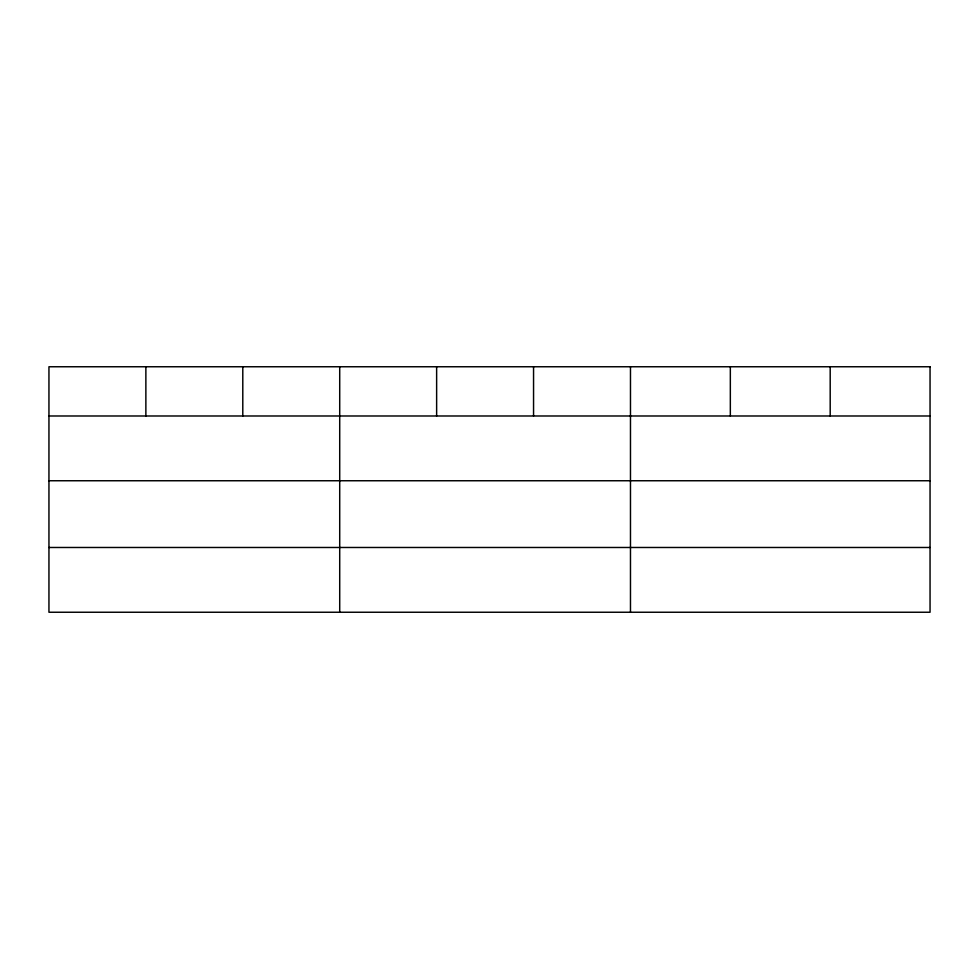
<?xml version="1.0" encoding="UTF-8"?>
<svg xmlns="http://www.w3.org/2000/svg" width="979" height="979" viewBox="0 0 979 979"><rect width="100%" height="100%" fill="white"/><g stroke="black" fill="none" stroke-linecap="round" stroke-linejoin="round"><path stroke-width="1.47" d="M48.95 415.989L930.05 415.989M48.95 480.75L930.05 480.75M48.95 547.481L930.05 547.481M830.192 366.758L830.192 415.989M730.334 366.758L730.334 415.989M630.476 366.758L630.476 612.242M533.555 366.758L533.555 415.989M436.634 366.758L436.634 415.989M339.713 366.758L339.713 612.242M242.792 366.758L242.792 415.989M145.871 366.758L145.871 415.989M930.05 366.758L48.95 366.758L48.95 612.242L930.05 612.242L930.05 366.758"/></g></svg>
